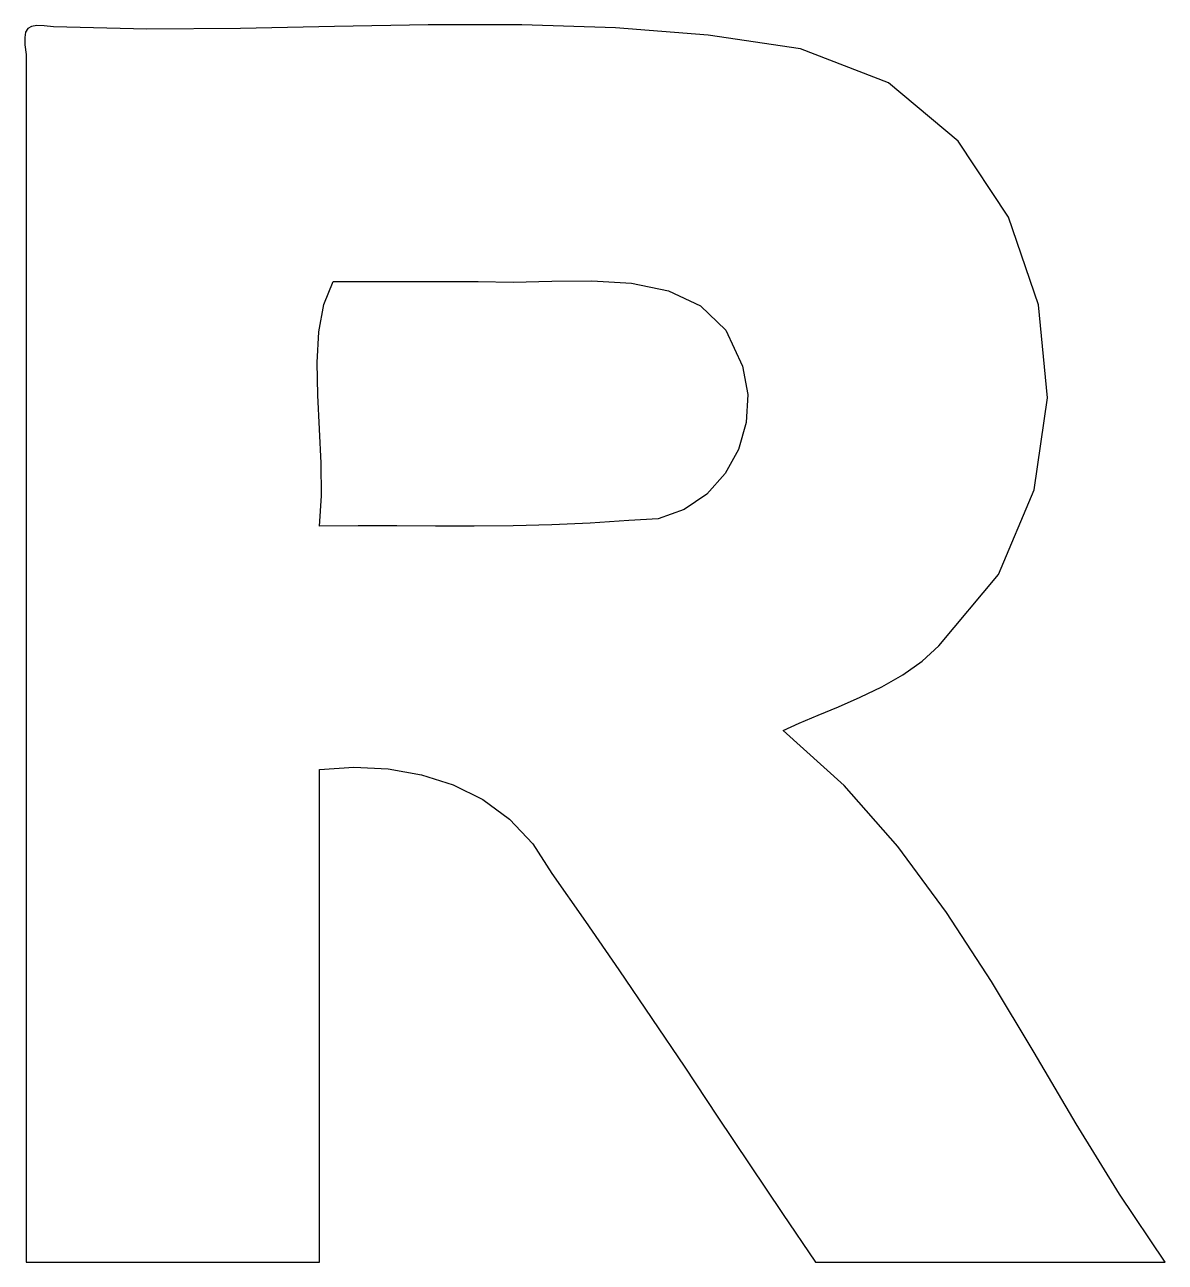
# Model space of a CAD drawing. Extents: x 11 to 77.4, y 6.3 to 78.3.
import ezdxf

# ---------------------------------------------------------------- set-up
doc = ezdxf.new("R2010")
doc.units = 0
doc.layers.add('Layer_1', color=7, linetype='CONTINUOUS')

msp = doc.modelspace()

# ---------------------------------------------------------------- linework, layer by layer
at = {"layer": 'Layer_1', "color": 7}
for points in [[(11.1, 76.589744), (11.1, 67.802248), (11.1, 59.014744), (11.1, 50.227248), (11.1, 41.439744), (11.1, 32.652224), (11.1, 23.864784), (11.1, 15.077264), (11.1, 6.289744), (13.234375, 6.289744), (15.36875, 6.289744), (17.503125, 6.289744), (19.6375, 6.289744), (21.771875, 6.289744), (23.90625, 6.289744), (26.040625, 6.289744), (28.175, 6.289744), (28.175, 9.874144), (28.175, 13.458464), (28.175, 17.042864), (28.175, 20.627264), (28.175, 24.211584), (28.175, 27.795984), (28.175, 31.380384), (28.175, 34.964784), (30.179682, 35.095664), (32.169573, 34.999184), (34.10701, 34.662224), (35.954328, 34.071504), (37.673866, 33.213824), (39.227959, 32.075984), (40.578945, 30.644624), (41.689158, 28.906704), (43.655626, 26.114864), (45.594898, 23.303584), (47.513501, 20.477584), (49.417965, 17.641424), (51.314818, 14.799904), (53.210589, 11.957664), (55.111806, 9.119344), (57.025, 6.289744), (59.56875, 6.289744), (62.1125, 6.289744), (64.65625, 6.289744), (67.2, 6.289744), (69.74375, 6.289744), (72.2875, 6.289744), (74.83125, 6.289744), (77.375, 6.289744), (74.710983, 10.243264), (72.19845, 14.339824), (69.745384, 18.495664), (67.259767, 22.627104), (64.649584, 26.650384), (61.822816, 30.481584), (58.687446, 34.037104), (55.151457, 37.233104), (56.083342, 37.664464), (57.174982, 38.122784), (58.374954, 38.621024), (59.631835, 39.172224), (60.894203, 39.789264), (62.110635, 40.485024), (63.229708, 41.272544), (64.2, 42.164744), (67.667629, 46.314608), (69.756548, 51.25032), (70.516986, 56.606648), (69.999174, 62.018384), (68.253339, 67.12028), (65.329713, 71.547128), (61.278523, 74.933688), (56.15, 76.914744), (50.788034, 77.701784), (45.385703, 78.140048), (39.953292, 78.314264), (34.501085, 78.309464), (29.039367, 78.209736), (23.578424, 78.100112), (18.12854, 78.065312), (12.7, 78.190056), (12.15009, 78.250856), (11.725607, 78.262616), (11.413824, 78.212616), (11.202015, 78.088056), (11.077454, 77.87624), (11.027414, 77.564456), (11.039174, 77.139976), (11.1, 76.589744)], [(37.4, 63.364744), (39.435523, 63.334264), (41.682904, 63.393144), (44.019979, 63.413224), (46.324583, 63.266088), (48.474552, 62.823488), (50.347721, 61.957104), (51.821925, 60.538632), (52.775, 58.439784), (53.089971, 56.793488), (53.002145, 55.155344), (52.550066, 53.596184), (51.77228, 52.186864), (50.707335, 50.998216), (49.393776, 50.101088), (47.870149, 49.566336), (46.175, 49.464784), (43.929515, 49.30304), (41.681562, 49.20212), (39.43173, 49.14892), (37.180608, 49.13028), (34.928785, 49.13348), (32.67685, 49.14476), (30.425392, 49.15116), (28.175, 49.13988), (28.287441, 50.90556), (28.263897, 52.807232), (28.170586, 54.778664), (28.073721, 56.753656), (28.039513, 58.665984), (28.134181, 60.449448), (28.423938, 62.037816), (28.974996, 63.36488), (30.028121, 63.36488), (31.081246, 63.36488), (32.134371, 63.36488), (33.187496, 63.36488), (34.240621, 63.36488), (35.293746, 63.36488), (36.346871, 63.36488), (37.4, 63.364744)]]:
    msp.add_lwpolyline(points, dxfattribs=at)

doc.saveas('drawing.dxf')
